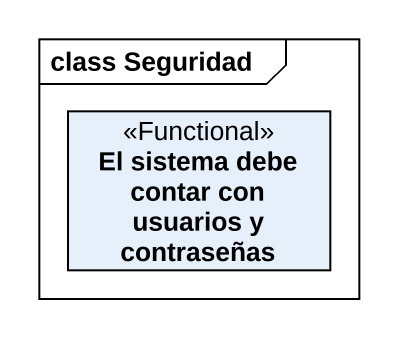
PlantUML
@startuml
mainframe class Seguridad
hide circle
hide empty members
class "El sistema debe contar con usuarios y contraseñas" as El_sistema_debe_contar_con <<Functional>>
@enduml
